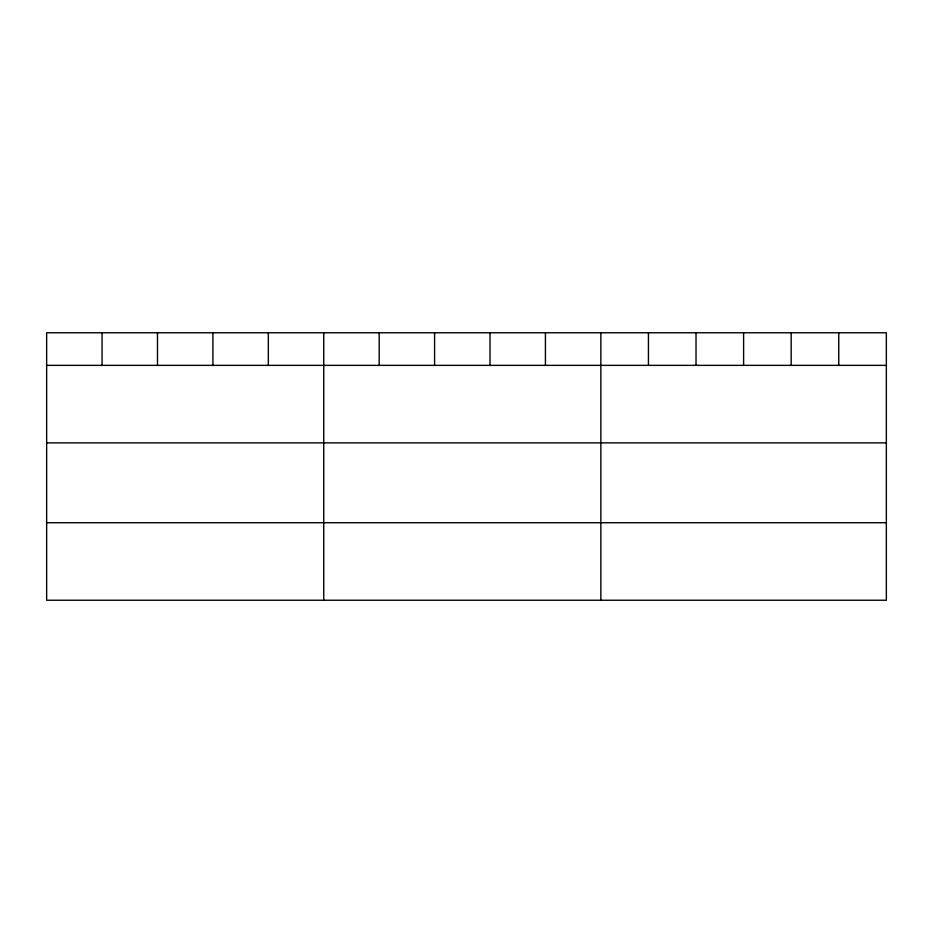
<?xml version="1.0" encoding="UTF-8"?>
<svg xmlns="http://www.w3.org/2000/svg" width="933" height="933" viewBox="0 0 933 933"><rect width="100%" height="100%" fill="white"/><g stroke="black" fill="none" stroke-linecap="round" stroke-linejoin="round"><path stroke-width="1.4" d="M886.35 365.363L886.35 600.234L46.65 600.234L46.65 332.766L886.35 332.766L886.35 365.363L46.65 365.363M46.65 442.872L886.35 442.872M46.65 522.725L886.35 522.725M838.767 332.766L838.767 365.363M791.184 332.766L791.184 365.363M743.601 332.766L743.601 365.363M696.018 332.766L696.018 365.363M648.435 332.766L648.435 365.363M600.852 332.766L600.852 600.234M545.432 332.766L545.432 365.363M490.012 332.766L490.012 365.363M434.591 332.766L434.591 365.363M379.171 332.766L379.171 365.363M323.751 332.766L323.751 600.234M268.331 332.766L268.331 365.363M212.911 332.766L212.911 365.363M157.49 332.766L157.49 365.363M102.07 332.766L102.07 365.363"/></g></svg>
